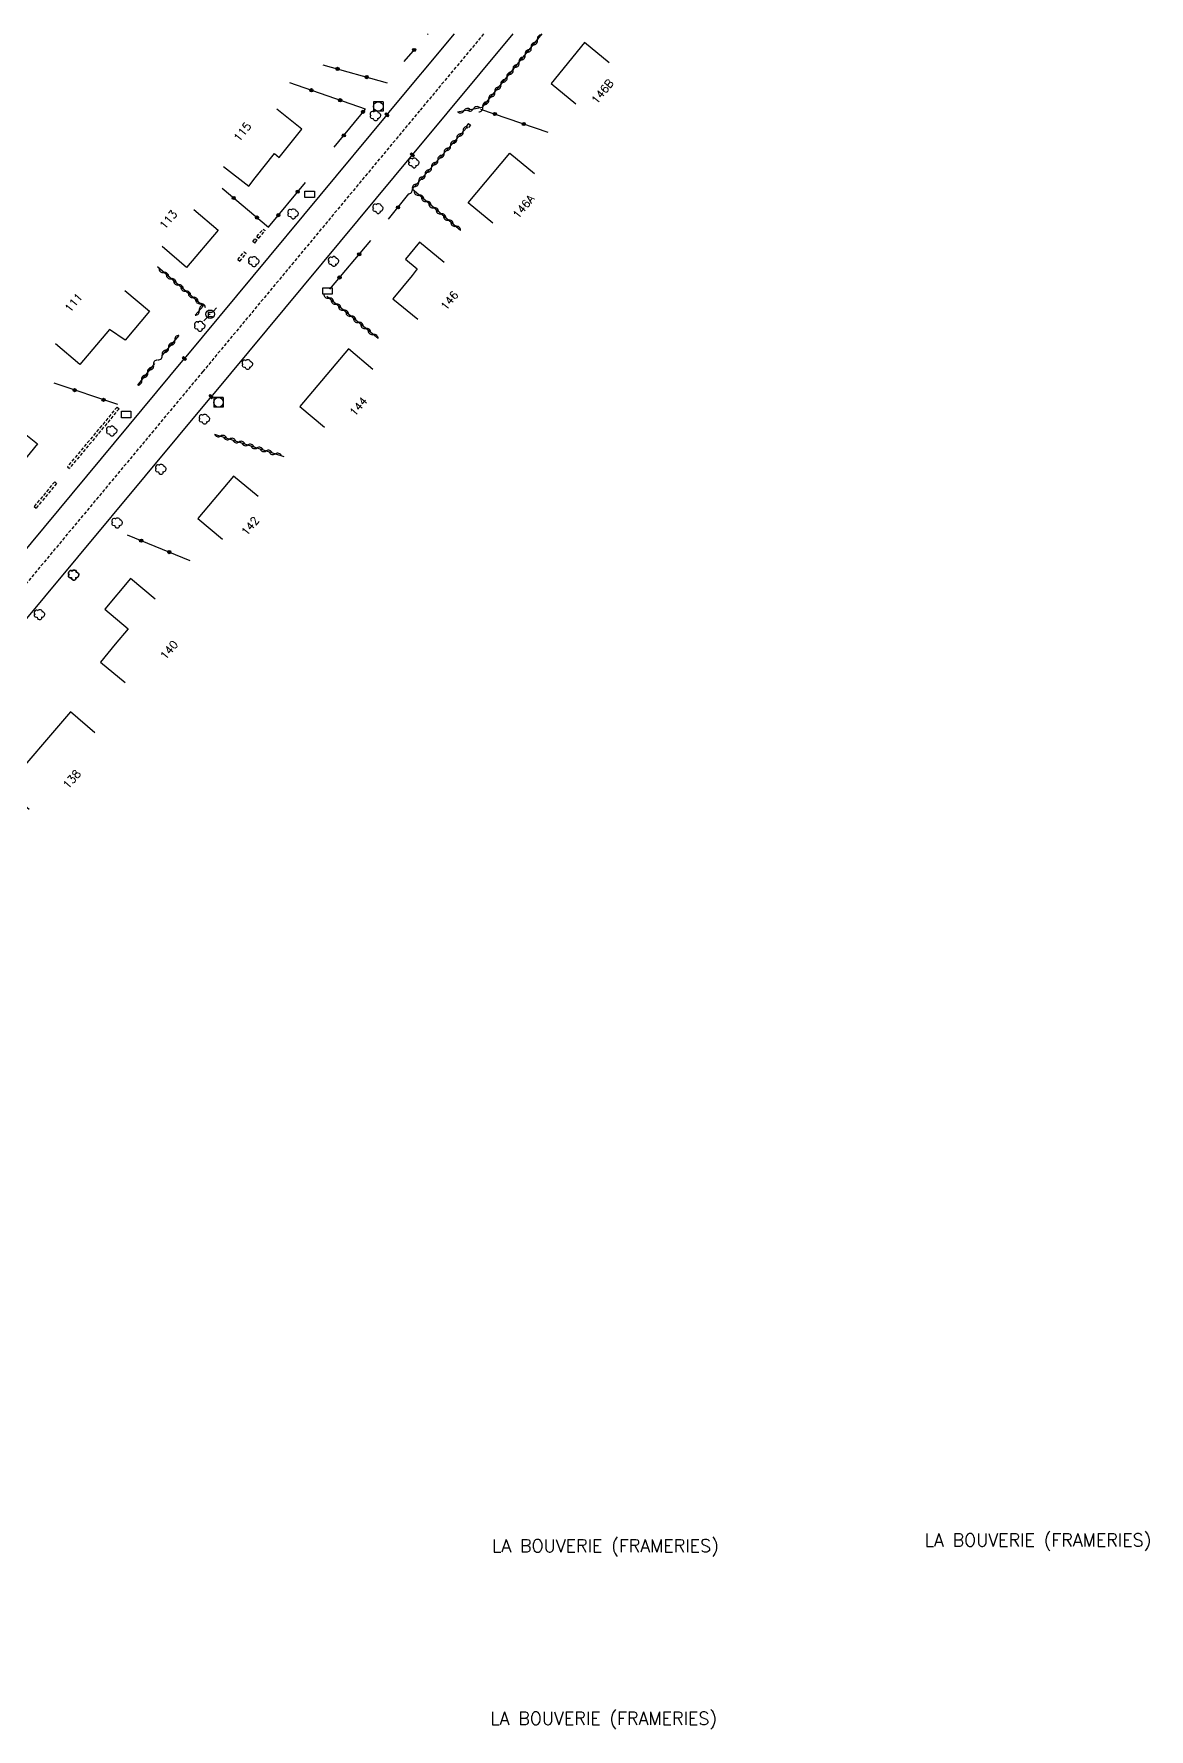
# Model space of a CAD drawing. Header units: millimetres. Extents: x 115000 to 116001, y 121999 to 123001.
# Drawn here: x 115377.7 to 115551.9, y 122735.2 to 123000 of the extents above; entities that cross this region are included whole.
import ezdxf
from ezdxf.enums import TextEntityAlignment as Align

# ---------------------------------------------------------------- set-up
doc = ezdxf.new("R2010")
doc.units = ezdxf.units.MM
doc.linetypes.add('DASHED', pattern=[0.75, 0.5, -0.25])
doc.layers.get('0').update_dxf_attribs({"linetype": 'CONTINUOUS'})
for name, color, linetype in [('W0001', 6, 'DASHED'), ('W0008', 7, 'CONTINUOUS'), ('W0100', 7, 'CONTINUOUS'), ('W0112', 1, 'DASHED'), ('W0300', 7, 'CONTINUOUS'), ('W0310', 3, 'CONTINUOUS'), ('W0322', 7, 'CONTINUOUS'), ('W0400', 7, 'CONTINUOUS'), ('W0420', 7, 'CONTINUOUS'), ('W0471', 7, 'CONTINUOUS'), ('W0980', 7, 'CONTINUOUS'), ('W0991', 7, 'CONTINUOUS'), ('W1471', 7, 'CONTINUOUS')]:
    doc.layers.add(name, color=color, linetype=linetype)
doc.styles.get("Standard").update_dxf_attribs({"font": 'romans.shx', "width": 0.85})

# ---------------------------------------------------------------- blocks, each defined once
blk = doc.blocks.new('T420')
for p, q in [((0.75, 0.75), (-0.75, 0.75)), ((-0.75, 0.75), (-0.75, -0.75)), ((0.75, 0.75), (0.75, -0.75)), ((0.75, -0.75), (-0.75, -0.75))]:
    blk.add_line(p, q)
blk.add_ellipse((0, 0), major_axis=(-0.53, 0.53), ratio=1, start_param=3.926991, end_param=10.210176)
blk = doc.blocks.new('T300')
for p, q in [((-0.8, 0.51), (-0.86, 0.34)), ((-0.86, 0.34), (-0.86, 0.17)), ((-0.86, 0.17), (-0.74, 0.06)), ((-0.69, 0.63), (-0.8, 0.51)), ((-0.8, -0.06), (-0.74, 0.06)), ((-0.74, 0.06), (-0.69, 0.11)), ((-0.57, 0.69), (-0.69, 0.63)), ((-0.46, 0.69), (-0.57, 0.69)), ((-0.29, 0.63), (-0.46, 0.69)), ((-0.29, 0.63), (-0.17, 0.74)), ((-0.23, 0.57), (-0.29, 0.63)), ((-0.17, 0.74), (-0.06, 0.8)), ((-0.06, 0.8), (0.06, 0.8)), ((0.06, 0.8), (0.23, 0.74)), ((0.23, 0.74), (0.34, 0.63)), ((0.34, 0.63), (0.4, 0.51)), ((0.46, 0.46), (0.34, 0.46)), ((0.4, 0.51), (0.4, 0.46)), ((0.57, 0.4), (0.46, 0.46)), ((0.57, 0.4), (0.69, 0.29)), ((0.69, 0.29), (0.74, 0.17)), ((0.74, 0.06), (0.69, -0.17)), ((0.74, 0.17), (0.74, 0.06)), ((-0.8, -0.17), (-0.8, -0.06)), ((-0.8, -0.23), (-0.8, -0.17)), ((-0.74, -0.34), (-0.8, -0.23)), ((-0.69, -0.4), (-0.74, -0.34)), ((-0.51, -0.46), (-0.69, -0.4)), ((-0.4, -0.46), (-0.51, -0.46)), ((-0.4, -0.46), (-0.34, -0.46)), ((-0.34, -0.46), (-0.34, -0.4)), ((-0.34, -0.51), (-0.34, -0.46)), ((-0.29, -0.63), (-0.34, -0.51)), ((-0.17, -0.74), (-0.29, -0.63)), ((-0.06, -0.8), (-0.17, -0.74)), ((0.06, -0.8), (-0.06, -0.8)), ((0.17, -0.74), (0.06, -0.8)), ((0.23, -0.69), (0.17, -0.74)), ((0.29, -0.46), (0.23, -0.46)), ((0.29, -0.63), (0.23, -0.69)), ((0.46, -0.4), (0.29, -0.46)), ((0.34, -0.51), (0.29, -0.63)), ((0.34, -0.51), (0.34, -0.46)), ((0.57, -0.34), (0.46, -0.4)), ((0.63, -0.29), (0.57, -0.34)), ((0.69, -0.17), (0.63, -0.29))]:
    blk.add_line(p, q)
blk = doc.blocks.new('T400')
for p, q in [((-0.15, 0.3), (0.15, 0.3)), ((-0.15, -0.25), (-0.15, 0.3)), ((-0.15, 0.15), (0.15, 0.15)), ((-0.15, 0), (0.15, 0)), ((0.15, 0.3), (0.15, -0.25)), ((-0.15, -0.15), (0.15, -0.15)), ((-0.15, -0.25), (-0.15, -0.3)), ((-0.15, -0.3), (0.15, -0.3)), ((0.15, -0.3), (0.15, -0.25))]:
    blk.add_line(p, q)
blk = doc.blocks.new('T1471')
at = {"color": 0, "linetype": 'Continuous', "flags": 128}
blk.add_lwpolyline([(-0.75, -0.5), (-0.75, 0.5), (0.75, 0.5), (0.75, -0.5), (-0.75, -0.5)], dxfattribs=at)
blk = doc.blocks.new('T471')
for p, q in [((-0.333334, 0.333334), (-0.333334, -0.333334)), ((-0.333334, 0.333334), (0.333334, 0.333334)), ((-0.333334, 0), (0, 0)), ((0.500001, 0.500001), (1.000002, 1.000002)), ((-0.500001, -0.500001), (-1.000002, -1.000002)), ((-0.333334, -0.333334), (0.333334, -0.333334))]:
    blk.add_line(p, q)
blk.add_ellipse((0, 0), major_axis=(0.471405, 0.471405), ratio=1, start_param=5.4977871438, end_param=11.780972451)
blk = doc.blocks.new('t310o')
at = {"color": 0, "linetype": 'Continuous'}
for centre, start, end in [((-0.5, 0.38), 216.8699, 323.1304), ((0.5, -0.37), 36.8699, 143.1303)]:
    blk.add_arc(centre, 0.625, start, end, dxfattribs=at)
blk = doc.blocks.new('t322o')
at = {"color": 0, "linetype": 'Continuous'}
for radius in [0.25, 0.15]:
    blk.add_circle((0, 0), radius, dxfattribs=at)

msp = doc.modelspace()

# ---------------------------------------------------------------- linework, layer by layer
at = {"layer": 'W0001'}
msp.add_lwpolyline([(115447.96, 123000), (115437.95, 122987.99), (115404.11, 122947.27), (115373.67, 122910.72), (115350.56, 122882.91), (115332.31, 122860.92), (115321.08, 122846.9), (115312.49, 122835.47), (115304.82, 122825.36), (115294.39, 122818.34), (115292.03, 122815.27), (115280.33, 122801.28), (115276.7, 122795.58), (115273.06, 122792.43), (115269.5, 122788.29), (115265.17, 122780.21), (115257.52, 122770.98)], dxfattribs=at)
at = {"layer": 'W0008'}
for points in [[(115443.37, 123000), (115433.12, 122987.71), (115432.84, 122987.38), (115401.43, 122949.57), (115401.21, 122949.3), (115370.63, 122912.57), (115370.44, 122912.35), (115339.58, 122875.16), (115339.35, 122874.89), (115311.31, 122841.21), (115304.41, 122832.9), (115279.32, 122802.75), (115274.59, 122797.08), (115257.96, 122777.08), (115254.69, 122773.11)], [(115452.54, 123000), (115437.06, 122981.4), (115436.81, 122981.12), (115405.62, 122943.59), (115405.4, 122943.35), (115374.25, 122905.9), (115373.93, 122905.57), (115343.16, 122868.51), (115342.84, 122868.12), (115330.27, 122852.95), (115325.99, 122847.28), (115320.36, 122839.09), (115318.6, 122836.49), (115313.2, 122828.27), (115311.26, 122825.19)]]:
    msp.add_lwpolyline(points, dxfattribs=at)
at = {"layer": 'W0100'}
for points in [[(115467.57, 122995.48), (115463.71, 122998.64), (115458.48, 122992.25), (115462.35, 122989.09)], [(115407.32, 122979.27), (115411.28, 122976.22), (115412.28, 122977.52), (115415.31, 122981.31), (115416.05, 122980.72), (115419.56, 122985.12), (115415.65, 122988.24)], [(115449.4, 122970.42), (115445.56, 122973.62), (115452.04, 122981.39), (115455.88, 122978.19)], [(115402.71, 122972.6), (115406.52, 122969.36), (115401.56, 122963.54), (115397.75, 122966.78)], [(115441.8, 122964.29), (115437.93, 122967.46), (115435.76, 122964.8), (115437.6, 122963.29), (115436.78, 122962.29), (115433.8, 122958.63), (115437.67, 122955.47)], [(115391.94, 122959.9), (115395.78, 122956.69), (115391.97, 122952.14), (115389.53, 122953.82), (115384.92, 122948.37), (115381.1, 122951.59)], [(115430.66, 122947.59), (115426.83, 122950.81), (115419.25, 122941.8), (115423.08, 122938.58)], [(115374.41, 122939.11), (115378.29, 122935.95), (115373.26, 122929.76), (115369.38, 122932.91)], [(115412.73, 122927.74), (115408.89, 122930.94), (115403.35, 122924.29), (115407.18, 122921.09)], [(115396.66, 122911.7), (115392.83, 122914.92), (115388.8, 122910.13), (115392.45, 122907.06), (115390.43, 122904.66), (115388.13, 122901.86), (115392, 122898.69)], [(115387.23, 122890.86), (115383.42, 122894.11), (115373.21, 122882.13), (115377.01, 122878.89)]]:
    msp.add_lwpolyline(points, dxfattribs=at)
at = {"layer": 'W0112'}
for p, q in [((115445.6, 122986), (115445.21, 122985.55)), ((115445.21, 122985.55), (115445.51, 122985.28)), ((115445.9, 122985.74), (115445.51, 122985.28)), ((115445.6, 122986), (115445.9, 122985.74)), ((115412.54, 122968.35), (115413.53, 122969.52)), ((115412.85, 122968.09), (115413.84, 122969.27)), ((115413.53, 122969.52), (115413.84, 122969.27)), ((115411.91, 122967.59), (115412.26, 122968.01)), ((115412.22, 122967.33), (115411.91, 122967.59)), ((115412.22, 122967.33), (115412.57, 122967.76)), ((115412.26, 122968.01), (115412.57, 122967.76)), ((115412.54, 122968.35), (115412.85, 122968.09)), ((115409.56, 122964.76), (115410.56, 122965.96)), ((115409.56, 122964.76), (115409.87, 122964.5)), ((115409.87, 122964.5), (115410.87, 122965.7)), ((115410.56, 122965.96), (115410.87, 122965.7)), ((115390.71, 122941.7), (115382.96, 122932.4)), ((115391.02, 122941.44), (115383.27, 122932.14)), ((115390.71, 122941.7), (115391.02, 122941.44)), ((115382.96, 122932.4), (115383.27, 122932.14)), ((115380.97, 122930.04), (115377.78, 122926.2)), ((115381.28, 122929.79), (115378.09, 122925.95)), ((115380.97, 122930.04), (115381.28, 122929.79)), ((115377.78, 122926.2), (115378.09, 122925.95))]:
    msp.add_line(p, q, dxfattribs=at)
at = {"layer": 'W0310'}
for p, q in [((115431.49, 122952.41), (115423.48, 122958.97)), ((115400.37, 122952.89), (115397.68, 122949.76)), ((115393.94, 122945.14), (115396.62, 122948.53)), ((115405.92, 122937.49), (115416.75, 122933.97))]:
    msp.add_line(p, q, dxfattribs=at)
for points in [[(115443.9, 122987.82), (115447.78, 122988.55), (115457.11, 123000)], [(115444.36, 122969.3), (115436.79, 122975.73), (115445.26, 122985.33)], [(115402.9, 122956.06), (115404.18, 122957.5), (115397.01, 122963.6)]]:
    msp.add_lwpolyline(points, dxfattribs=at)
at = {"layer": 'W0322'}
for p, q in [((115439.28, 123000), (115439.2, 122999.9)), ((115435.57, 122995.68), (115437.32, 122997.74)), ((115422.84, 122995.17), (115432.87, 122992.36)), ((115447.48, 122988.25), (115457.99, 122984.63)), ((115433.12, 122971.04), (115436.25, 122975.01)), ((115423.92, 122960.14), (115430.33, 122967.71)), ((115390.85, 122942.1), (115380.88, 122945.43)), ((115392.28, 122921.75), (115402.07, 122917.75))]:
    msp.add_line(p, q, dxfattribs=at)
for points in [[(115424.61, 122982.31), (115429.49, 122988.27), (115417.71, 122992.37)], [(115407.11, 122975.89), (115414.34, 122969.82), (115420.12, 122976.81)]]:
    msp.add_lwpolyline(points, dxfattribs=at)

# ---------------------------------------------------------------- block references
at = {"layer": 'W0300'}
for p in [(115431.1, 122987.21), (115437.1, 122979.85), (115418.23, 122971.89), (115431.49, 122972.72), (115412.11, 122964.43), (115424.56, 122964.46), (115403.66, 122954.32), (115411.1, 122948.37), (115404.39, 122939.82), (115389.92, 122937.96), (115397.58, 122932), (115390.76, 122923.62), (115383.95, 122915.44), (115383.99, 122915.48), (115378.64, 122909.3)]:
    msp.add_blockref('T300', p, dxfattribs=at)
at = {"layer": 'W0310'}
for p, rotation in [((115455.4, 122997.9), 50.82546105950369), ((115456.35, 122999.06), 50.82546105950369), ((115453.5, 122995.57), 50.82546105950369), ((115454.45, 122996.73), 50.82546105950369), ((115450.66, 122992.08), 50.82546105950369), ((115451.61, 122993.24), 50.82546105950369), ((115452.55, 122994.41), 50.82546105950369), ((115448.76, 122989.76), 50.82546105950369), ((115449.71, 122990.92), 50.82546105950369), ((115444.89, 122988.01), 10.61514811427193), ((115446.36, 122988.29), 10.61514811427193), ((115447.82, 122988.59), 50.82546105950369), ((115444.77, 122984.78), 48.56077678540238), ((115441.79, 122981.4), 48.56077678540238), ((115442.79, 122982.53), 48.56077678540238), ((115443.78, 122983.65), 48.56077678540238), ((115439.81, 122979.15), 48.56077678540238), ((115440.8, 122980.28), 48.56077678540238), ((115437.82, 122976.9), 48.56077678540238), ((115438.82, 122978.03), 48.56077678540238), ((115436.83, 122975.78), 48.56077678540238), ((115437.88, 122974.8), 139.6996721562737), ((115439.02, 122973.83), 139.6996721562737), ((115440.17, 122972.86), 139.6996721562737), ((115441.31, 122971.89), 139.6996721562737), ((115442.46, 122970.92), 139.6996721562737), ((115443.6, 122969.95), 139.6996721562737), ((115398.02, 122962.73), 139.6092086196046), ((115399.17, 122961.76), 139.6092086196046), ((115400.31, 122960.79), 139.6092086196046), ((115401.45, 122959.82), 139.6092086196046), ((115402.6, 122958.85), 139.6092086196046), ((115403.74, 122957.87), 139.6092086196046), ((115423.75, 122958.75), 140.6417361736956), ((115424.91, 122957.8), 140.6417361736956), ((115403.56, 122956.81), 48.43565669176069), ((115426.07, 122956.85), 140.6417361736956), ((115427.23, 122955.9), 140.6417361736956), ((115428.39, 122954.95), 140.6417361736956), ((115429.55, 122953.99), 140.6417361736956), ((115430.71, 122953.04), 140.6417361736956), ((115397.76, 122949.85), 229.338396528304), ((115398.74, 122950.99), 229.338396528304), ((115399.72, 122952.13), 229.338396528304), ((115395.49, 122947.1), 51.58624079451299), ((115396.42, 122948.28), 51.58624079451299), ((115394.56, 122945.93), 51.58624079451299), ((115406.87, 122937.18), 341.9848006944887), ((115408.29, 122936.72), 341.9848006944887), ((115409.72, 122936.25), 341.9848006944887), ((115411.15, 122935.79), 341.9848006944887), ((115412.57, 122935.33), 341.9848006944887), ((115414, 122934.86), 341.9848006944887), ((115415.43, 122934.4), 341.9848006944887)]:
    msp.add_blockref('t310o', p, dxfattribs=dict(at, rotation=rotation))
at = {"layer": 'W0322'}
for p, rotation in [((115437.11, 122997.49), 49.39630341543418), ((115425.13, 122994.53), 344.3313007345822), ((115429.7, 122993.25), 344.3313007345822), ((115421.05, 122991.2), 160.8342930023621), ((115425.54, 122989.64), 160.8342930023621), ((115429.12, 122987.83), 50.72420307208843), ((115449.72, 122987.48), 340.9667661938674), ((115454.21, 122985.93), 340.9667661938674), ((115426.12, 122984.15), 50.72420307208843), ((115408.93, 122974.36), 319.9831096907883), ((115418.92, 122975.35), 50.42925126160951), ((115412.57, 122971.31), 319.9831096907883), ((115415.89, 122971.69), 50.42925126160951), ((115434.59, 122972.91), 51.7140801207015), ((115428.53, 122965.58), 49.72580511935733), ((115425.46, 122961.96), 49.72580511935733), ((115384.09, 122944.36), 161.5339182680956), ((115388.59, 122942.85), 161.5339182680956), ((115394.47, 122920.85), 337.7589794417198), ((115398.87, 122919.06), 337.7589794417198)]:
    msp.add_blockref('t322o', p, dxfattribs=dict(at, rotation=rotation))
at = {"layer": 'W0400'}
for p, rotation in [((115432.84, 122987.38), 229.0321600741923), ((115436.81, 122981.12), 48.10988236449705), ((115401.21, 122949.3), 229.8515198097744), ((115405.4, 122943.35), 47.0842003887435)]:
    msp.add_blockref('T400', p, dxfattribs=dict(at, rotation=rotation))
at = {"layer": 'W0420'}
for p in [(115431.5, 122988.66), (115406.55, 122942.45)]:
    msp.add_blockref('T420', p, dxfattribs=at)
at = {"layer": 'W0471'}
msp.add_blockref('T471', (115405.26, 122956.21), dxfattribs=at)
at = {"layer": 'W1471'}
for p in [(115420.78, 122974.94), (115423.57, 122959.84), (115392.13, 122940.56)]:
    msp.add_blockref('T1471', p, dxfattribs=at)

# ---------------------------------------------------------------- texts
at = {"layer": 'W0980'}
for p in [(115466.97, 122763.72), (115534.51, 122764.62), (115466.7, 122736.76)]:
    msp.add_text('LA BOUVERIE (FRAMERIES)', height=2, dxfattribs=at).set_placement(p, align=Align.MIDDLE)
at = {"layer": 'W0991'}
for s, rotation, p in [('146B', 50.716, (115466.51, 122991.01)), ('115', 51.4186, (115410.28, 122984.71)), ('146A', 50.1879, (115454.18, 122973.02)), ('113', 49.5629, (115398.71, 122970.99)), ('111', 49.8118, (115383.92, 122958.03)), ('146', 50.6855, (115442.61, 122958.36)), ('144', 49.9247, (115428.4, 122941.8)), ('142', 50.1614, (115411.49, 122923.13)), ('140', 49.9356, (115398.82, 122903.77)), ('138', 49.5278, (115383.64, 122883.58))]:
    msp.add_text(s, height=1.25, rotation=rotation, dxfattribs=at).set_placement(p, align=Align.MIDDLE)

doc.saveas('drawing.dxf')
